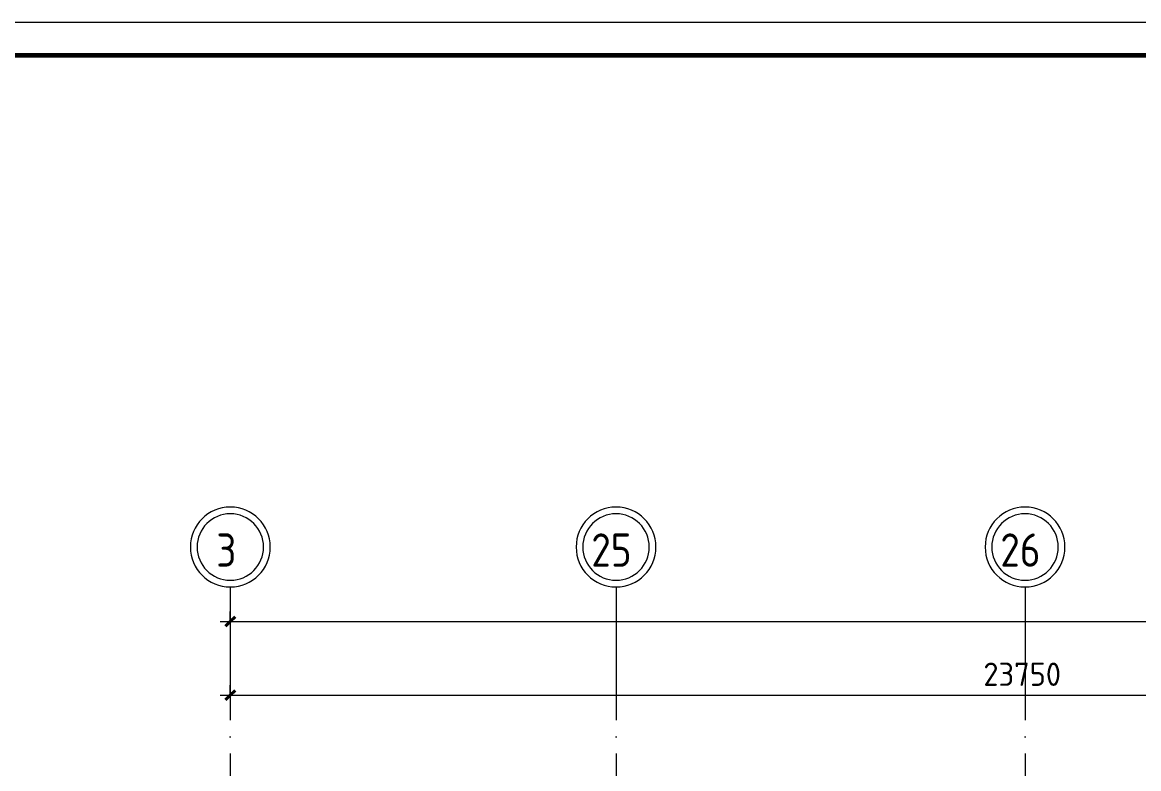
# Model space of a CAD drawing. Header units: millimetres. Extents: x -695119 to 412940, y -249585 to 622758.
# Drawn here: x -16635 to 150, y 110657 to 121869 of the extents above; entities that cross this region are included whole.
import ezdxf

# ---------------------------------------------------------------- set-up
doc = ezdxf.new("R2010")
doc.units = ezdxf.units.MM
doc.linetypes.add('ADSK_Линия сетки', pattern=[25, 20, -2.5, 0, -2.5])
for name, color, linetype, lineweight in [('Оси', 252, 'Continuous', 9), ('ОФ_рамка', 8, 'Continuous', 60), ('Размеры', 7, 'Continuous', 9)]:
    doc.layers.add(name, color=color, linetype=linetype, lineweight=lineweight)
doc.styles.add('GOST Common_2', font='', dxfattribs={"width": 0.9, "height": 250})
doc.styles.add('GOST Common_4', font='', dxfattribs={"height": 7})
doc.styles.get('GOST Common_2').set_extended_font_data('GOST type B')
doc.styles.get('GOST Common_4').set_extended_font_data('GOST type B')

# ---------------------------------------------------------------- blocks, each defined once
blk = doc.blocks.new('1 этаж')
at = {"layer": 'Оси', "color": 251, "linetype": 'ADSK_Линия сетки', "ltscale": 100, "true_color": 0x636466}
for p, q in [((-58458, 32209), (-58458, 10958)), ((-52658, 32209), (-52658, 10958)), ((-46508, 32209), (-46508, 10958))]:
    blk.add_line(p, q, dxfattribs=at)
at = {"layer": 'Оси', "color": 251, "lineweight": 20, "true_color": 0x636466}
for centre, radius, start, end in [((-58458, 32809), 600, 0, 180), ((-52658, 32809), 600, 0, 180), ((-46508, 32809), 600, 0, 180), ((-58458, 32809), 500, 0, 180), ((-52658, 32809), 500, 0, 180), ((-46508, 32809), 500, 0, 180), ((-58458, 32809), 600, 180, 0), ((-58458, 32809), 500, 180, 0), ((-52658, 32809), 600, 180, 0), ((-52658, 32809), 500, 180, 0), ((-46508, 32809), 600, 180, 0), ((-46508, 32809), 500, 180, 0)]:
    blk.add_arc(centre, radius, start, end, dxfattribs=at)
at = {"layer": 'Размеры', "color": 251, "lineweight": 20, "true_color": 0x636466}
for p, q in [((-58458, 31690), (-58458, 31840)), ((-58608, 31690), (-4708, 31690)), ((-58458, 31690), (-58458, 31640)), ((-58458, 30585), (-58458, 30735)), ((-58608, 30585), (-34708, 30585)), ((-58458, 30585), (-58458, 30535))]:
    blk.add_line(p, q, dxfattribs=at)
at = {"layer": 'Размеры', "color": 251, "lineweight": 40, "true_color": 0x636466}
for p, q in [((-58458, 31690), (-58387, 31760)), ((-58458, 31690), (-58529, 31619)), ((-58458, 30585), (-58529, 30515)), ((-58458, 30585), (-58387, 30656))]:
    blk.add_line(p, q, dxfattribs=at)
at = {"layer": 'Оси', "color": 251, "true_color": 0x636466, "style": 'GOST Common_2', "width": 0.9}
for s, p in [('3', (-58669, 32514)), ('25', (-53030, 32514)), ('26', (-46880, 32514))]:
    blk.add_text(s, height=500, dxfattribs=at).set_placement(p)
at = {"layer": 'Размеры', "color": 251, "lineweight": 20, "true_color": 0x636466, "insert": (-47135, 31073), "char_height": 350, "width": 1324.48, "attachment_point": 1, "line_spacing_factor": 1.022761, "style": 'GOST Common_4'}
blk.add_mtext('23750', dxfattribs=at)
blk = doc.blocks.new('А0')
at = {"layer": 'ОФ_рамка', "color": 0, "linetype": 'Continuous', "lineweight": 5, "ltscale": 100}
blk.add_lwpolyline([(341068, -309617), (222168, -309617)], dxfattribs=at)
at = {"layer": 'ОФ_рамка', "color": 0, "linetype": 'Continuous', "ltscale": 100}
blk.add_lwpolyline([(340568, -310117), (224168, -310117)], dxfattribs=at)

msp = doc.modelspace()

# ---------------------------------------------------------------- block references
msp.add_blockref('1 этаж', (44950.089, 81176.937))
at = {"layer": 'ОФ_рамка', "color": 0, "lineweight": -2}
msp.add_blockref('А0', (-264651.492, 431485.555), dxfattribs=at)

doc.saveas('drawing.dxf')
